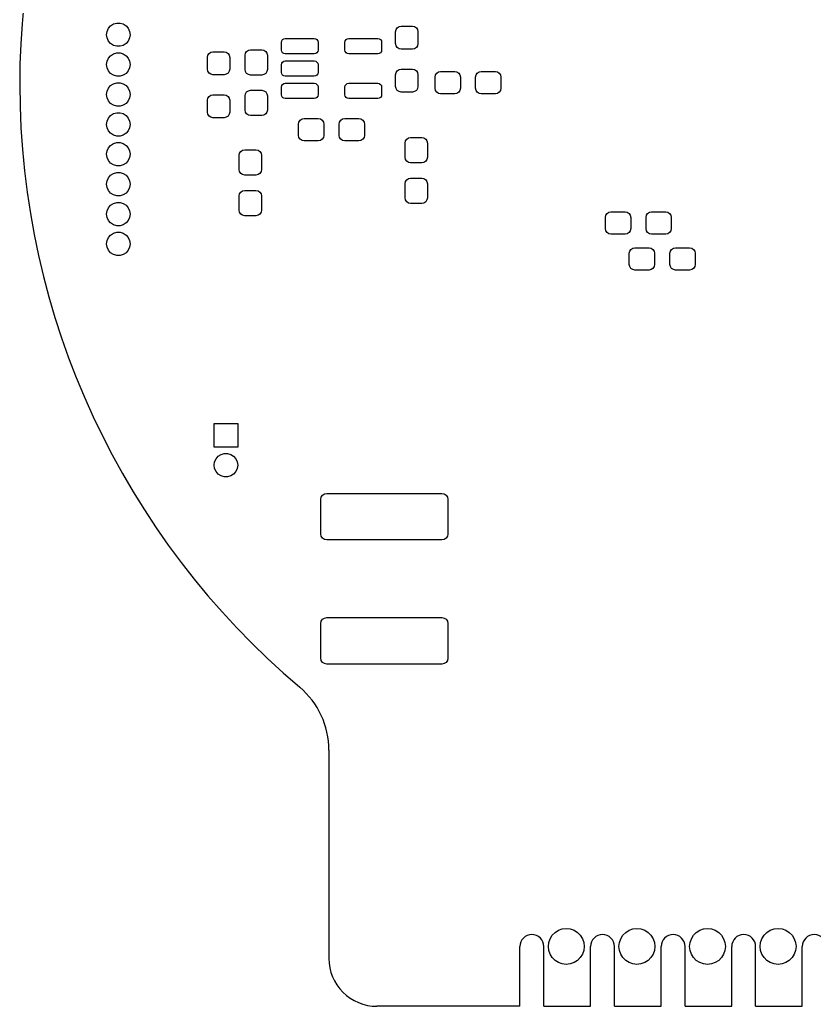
# Model space of a CAD drawing. Extents: x 116 to 183, y -110.2 to -37.6.
# Drawn here: x 115.95 to 149.72, y -110.24 to -68.33 of the extents above; entities that cross this region are included whole.
import ezdxf

# ---------------------------------------------------------------- set-up
doc = ezdxf.new("R2010")
doc.units = 0
doc.layers.add('BLACK', color=7, linetype='CONTINUOUS')

msp = doc.modelspace()

# ---------------------------------------------------------------- linework, layer by layer
at = {"layer": 'BLACK', "linetype": 'CONTINUOUS'}
for p, q in [((119.662254, -68.820134), (119.721373, -68.69068)), ((119.721373, -68.69068), (119.81457, -68.583125)), ((119.81457, -68.583125), (119.934292, -68.506184)), ((119.934292, -68.506184), (120.070843, -68.466089)), ((120.070843, -68.466089), (120.213157, -68.466089)), ((120.213157, -68.466089), (120.349708, -68.506184)), ((120.349708, -68.506184), (120.46943, -68.583125)), ((120.46943, -68.583125), (120.562627, -68.69068)), ((120.562627, -68.69068), (120.621746, -68.820134)), ((131.943079, -68.746613), (131.994562, -68.669562)), ((131.994562, -68.669562), (132.071613, -68.618079)), ((132.071613, -68.618079), (132.1625, -68.6)), ((132.1625, -68.6), (132.6375, -68.6)), ((132.6375, -68.6), (132.728387, -68.618079)), ((132.728387, -68.618079), (132.805438, -68.669562)), ((132.805438, -68.669562), (132.856921, -68.746613)), ((119.642, -68.961), (119.662254, -68.820134)), ((119.662254, -69.101866), (119.642, -68.961)), ((119.721373, -69.23132), (119.662254, -69.101866)), ((120.621746, -69.101866), (120.562627, -69.23132)), ((120.621746, -68.820134), (120.642, -68.961)), ((120.642, -68.961), (120.621746, -69.101866)), ((127.117595, -69.172595), (127.170314, -69.13737)), ((127.170314, -69.13737), (127.2325, -69.125)), ((127.2325, -69.125), (128.4675, -69.125)), ((128.4675, -69.125), (128.529686, -69.13737)), ((128.529686, -69.13737), (128.582405, -69.172595)), ((129.817595, -69.172595), (129.870314, -69.13737)), ((129.870314, -69.13737), (129.9325, -69.125)), ((129.9325, -69.125), (131.1675, -69.125)), ((131.1675, -69.125), (131.229686, -69.13737)), ((131.229686, -69.13737), (131.282405, -69.172595)), ((131.925, -68.8375), (131.943079, -68.746613)), ((131.925, -69.3375), (131.925, -68.8375)), ((132.856921, -68.746613), (132.875, -68.8375)), ((132.875, -68.8375), (132.875, -69.3375)), ((119.81457, -69.338875), (119.721373, -69.23132)), ((119.934292, -69.415816), (119.81457, -69.338875)), ((120.070843, -69.455911), (119.934292, -69.415816)), ((120.213157, -69.455911), (120.070843, -69.455911)), ((120.349708, -69.415816), (120.213157, -69.455911)), ((120.46943, -69.338875), (120.349708, -69.415816)), ((120.562627, -69.23132), (120.46943, -69.338875)), ((127.07, -69.2875), (127.08237, -69.225314)), ((127.07, -69.6125), (127.07, -69.2875)), ((127.08237, -69.225314), (127.117595, -69.172595)), ((128.582405, -69.172595), (128.61763, -69.225314)), ((128.61763, -69.225314), (128.63, -69.2875)), ((128.63, -69.2875), (128.63, -69.6125)), ((129.77, -69.2875), (129.78237, -69.225314)), ((129.77, -69.6125), (129.77, -69.2875)), ((129.78237, -69.225314), (129.817595, -69.172595)), ((131.282405, -69.172595), (131.31763, -69.225314)), ((131.31763, -69.225314), (131.33, -69.2875)), ((131.33, -69.2875), (131.33, -69.6125)), ((131.943079, -69.428387), (131.925, -69.3375)), ((131.994562, -69.505438), (131.943079, -69.428387)), ((132.071613, -69.556921), (131.994562, -69.505438)), ((132.1625, -69.575), (132.071613, -69.556921)), ((132.728387, -69.556921), (132.6375, -69.575)), ((132.805438, -69.505438), (132.728387, -69.556921)), ((132.856921, -69.428387), (132.805438, -69.505438)), ((132.875, -69.3375), (132.856921, -69.428387)), ((119.662254, -70.090134), (119.721373, -69.96068)), ((119.721373, -69.96068), (119.81457, -69.853125)), ((119.81457, -69.853125), (119.934292, -69.776184)), ((119.934292, -69.776184), (120.070843, -69.736089)), ((120.070843, -69.736089), (120.213157, -69.736089)), ((120.213157, -69.736089), (120.349708, -69.776184)), ((120.349708, -69.776184), (120.46943, -69.853125)), ((120.46943, -69.853125), (120.562627, -69.96068)), ((120.562627, -69.96068), (120.621746, -70.090134)), ((123.925, -69.925), (123.943079, -69.834113)), ((123.925, -70.425), (123.925, -69.925)), ((123.943079, -69.834113), (123.994562, -69.757062)), ((123.994562, -69.757062), (124.071613, -69.705579)), ((124.071613, -69.705579), (124.1625, -69.6875)), ((124.1625, -69.6875), (124.6375, -69.6875)), ((124.6375, -69.6875), (124.728387, -69.705579)), ((124.728387, -69.705579), (124.805438, -69.757062)), ((124.805438, -69.757062), (124.856921, -69.834113)), ((124.856921, -69.834113), (124.875, -69.925)), ((124.875, -69.925), (124.875, -70.425)), ((125.525, -69.8375), (125.543079, -69.746613)), ((125.525, -70.4375), (125.525, -69.8375)), ((125.543079, -69.746613), (125.594562, -69.669562)), ((125.594562, -69.669562), (125.671613, -69.618079)), ((125.671613, -69.618079), (125.7625, -69.6)), ((125.7625, -69.6), (126.2375, -69.6)), ((126.2375, -69.6), (126.328387, -69.618079)), ((126.328387, -69.618079), (126.405438, -69.669562)), ((126.405438, -69.669562), (126.456921, -69.746613)), ((126.456921, -69.746613), (126.475, -69.8375)), ((126.475, -69.8375), (126.475, -70.4375)), ((127.08237, -69.674686), (127.07, -69.6125)), ((127.117595, -69.727405), (127.08237, -69.674686)), ((127.170314, -69.76263), (127.117595, -69.727405)), ((127.2325, -69.775), (127.170314, -69.76263)), ((128.4675, -69.775), (127.2325, -69.775)), ((128.529686, -69.76263), (128.4675, -69.775)), ((128.582405, -69.727405), (128.529686, -69.76263)), ((128.61763, -69.674686), (128.582405, -69.727405)), ((128.63, -69.6125), (128.61763, -69.674686)), ((129.78237, -69.674686), (129.77, -69.6125)), ((129.817595, -69.727405), (129.78237, -69.674686)), ((129.870314, -69.76263), (129.817595, -69.727405)), ((129.9325, -69.775), (129.870314, -69.76263)), ((131.1675, -69.775), (129.9325, -69.775)), ((131.229686, -69.76263), (131.1675, -69.775)), ((131.282405, -69.727405), (131.229686, -69.76263)), ((131.31763, -69.674686), (131.282405, -69.727405)), ((131.33, -69.6125), (131.31763, -69.674686)), ((132.6375, -69.575), (132.1625, -69.575)), ((119.642, -70.231), (119.662254, -70.090134)), ((119.662254, -70.371866), (119.642, -70.231)), ((119.721373, -70.50132), (119.662254, -70.371866)), ((120.621746, -70.371866), (120.562627, -70.50132)), ((120.621746, -70.090134), (120.642, -70.231)), ((120.642, -70.231), (120.621746, -70.371866)), ((127.07, -70.2375), (127.08237, -70.175314)), ((127.07, -70.5625), (127.07, -70.2375)), ((127.08237, -70.175314), (127.117595, -70.122595)), ((127.117595, -70.122595), (127.170314, -70.08737)), ((127.170314, -70.08737), (127.2325, -70.075)), ((127.2325, -70.075), (128.4675, -70.075)), ((128.4675, -70.075), (128.529686, -70.08737)), ((128.529686, -70.08737), (128.582405, -70.122595)), ((128.582405, -70.122595), (128.61763, -70.175314)), ((128.61763, -70.175314), (128.63, -70.2375)), ((128.63, -70.2375), (128.63, -70.5625)), ((119.81457, -70.608875), (119.721373, -70.50132)), ((119.934292, -70.685816), (119.81457, -70.608875)), ((120.070843, -70.725911), (119.934292, -70.685816)), ((120.213157, -70.725911), (120.070843, -70.725911)), ((120.349708, -70.685816), (120.213157, -70.725911)), ((120.46943, -70.608875), (120.349708, -70.685816)), ((120.562627, -70.50132), (120.46943, -70.608875)), ((123.943079, -70.515887), (123.925, -70.425)), ((123.994562, -70.592938), (123.943079, -70.515887)), ((124.071613, -70.644421), (123.994562, -70.592938)), ((124.1625, -70.6625), (124.071613, -70.644421)), ((124.6375, -70.6625), (124.1625, -70.6625)), ((124.728387, -70.644421), (124.6375, -70.6625)), ((124.805438, -70.592938), (124.728387, -70.644421)), ((124.856921, -70.515887), (124.805438, -70.592938)), ((124.875, -70.425), (124.856921, -70.515887)), ((125.543079, -70.528387), (125.525, -70.4375)), ((125.594562, -70.605438), (125.543079, -70.528387)), ((125.671613, -70.656921), (125.594562, -70.605438)), ((125.7625, -70.675), (125.671613, -70.656921)), ((126.2375, -70.675), (125.7625, -70.675)), ((126.328387, -70.656921), (126.2375, -70.675)), ((126.405438, -70.605438), (126.328387, -70.656921)), ((126.456921, -70.528387), (126.405438, -70.605438)), ((126.475, -70.4375), (126.456921, -70.528387)), ((127.08237, -70.624686), (127.07, -70.5625)), ((127.117595, -70.677405), (127.08237, -70.624686)), ((127.170314, -70.71263), (127.117595, -70.677405)), ((127.2325, -70.725), (127.170314, -70.71263)), ((128.4675, -70.725), (127.2325, -70.725)), ((128.529686, -70.71263), (128.4675, -70.725)), ((128.582405, -70.677405), (128.529686, -70.71263)), ((128.61763, -70.624686), (128.582405, -70.677405)), ((128.63, -70.5625), (128.61763, -70.624686)), ((131.925, -70.6625), (131.943079, -70.571613)), ((131.925, -71.1625), (131.925, -70.6625)), ((131.943079, -70.571613), (131.994562, -70.494562)), ((131.994562, -70.494562), (132.071613, -70.443079)), ((132.071613, -70.443079), (132.1625, -70.425)), ((132.1625, -70.425), (132.6375, -70.425)), ((132.6375, -70.425), (132.728387, -70.443079)), ((132.728387, -70.443079), (132.805438, -70.494562)), ((132.805438, -70.494562), (132.856921, -70.571613)), ((132.856921, -70.571613), (132.875, -70.6625)), ((132.875, -70.6625), (132.875, -71.1625)), ((133.6, -70.7625), (133.618079, -70.671613)), ((133.6, -71.2375), (133.6, -70.7625)), ((133.618079, -70.671613), (133.669562, -70.594562)), ((133.669562, -70.594562), (133.746613, -70.543079)), ((133.746613, -70.543079), (133.8375, -70.525)), ((133.8375, -70.525), (134.4375, -70.525)), ((134.4375, -70.525), (134.528387, -70.543079)), ((134.528387, -70.543079), (134.605438, -70.594562)), ((134.605438, -70.594562), (134.656921, -70.671613)), ((134.656921, -70.671613), (134.675, -70.7625)), ((134.675, -70.7625), (134.675, -71.2375)), ((135.325, -70.7625), (135.343079, -70.671613)), ((135.325, -71.2375), (135.325, -70.7625)), ((135.343079, -70.671613), (135.394562, -70.594562)), ((135.394562, -70.594562), (135.471613, -70.543079)), ((135.471613, -70.543079), (135.5625, -70.525)), ((135.5625, -70.525), (136.1625, -70.525)), ((136.1625, -70.525), (136.253387, -70.543079)), ((136.253387, -70.543079), (136.330438, -70.594562)), ((136.330438, -70.594562), (136.381921, -70.671613)), ((136.381921, -70.671613), (136.4, -70.7625)), ((136.4, -70.7625), (136.4, -71.2375)), ((119.662254, -71.360134), (119.721373, -71.23068)), ((119.721373, -71.23068), (119.81457, -71.123125)), ((119.81457, -71.123125), (119.934292, -71.046184)), ((119.934292, -71.046184), (120.070843, -71.006089)), ((120.070843, -71.006089), (120.213157, -71.006089)), ((120.213157, -71.006089), (120.349708, -71.046184)), ((120.349708, -71.046184), (120.46943, -71.123125)), ((120.46943, -71.123125), (120.562627, -71.23068)), ((120.562627, -71.23068), (120.621746, -71.360134)), ((127.07, -71.1875), (127.08237, -71.125314)), ((127.07, -71.5125), (127.07, -71.1875)), ((127.08237, -71.125314), (127.117595, -71.072595)), ((127.117595, -71.072595), (127.170314, -71.03737)), ((127.170314, -71.03737), (127.2325, -71.025)), ((127.2325, -71.025), (128.4675, -71.025)), ((128.4675, -71.025), (128.529686, -71.03737)), ((128.529686, -71.03737), (128.582405, -71.072595)), ((128.582405, -71.072595), (128.61763, -71.125314)), ((128.61763, -71.125314), (128.63, -71.1875)), ((128.63, -71.1875), (128.63, -71.5125)), ((129.77, -71.1875), (129.78237, -71.125314)), ((129.77, -71.5125), (129.77, -71.1875)), ((129.78237, -71.125314), (129.817595, -71.072595)), ((129.817595, -71.072595), (129.870314, -71.03737)), ((129.870314, -71.03737), (129.9325, -71.025)), ((129.9325, -71.025), (131.1675, -71.025)), ((131.1675, -71.025), (131.229686, -71.03737)), ((131.229686, -71.03737), (131.282405, -71.072595)), ((131.282405, -71.072595), (131.31763, -71.125314)), ((131.31763, -71.125314), (131.33, -71.1875)), ((131.33, -71.1875), (131.33, -71.5125)), ((131.943079, -71.253387), (131.925, -71.1625)), ((132.875, -71.1625), (132.856921, -71.253387)), ((133.618079, -71.328387), (133.6, -71.2375)), ((134.675, -71.2375), (134.656921, -71.328387)), ((135.343079, -71.328387), (135.325, -71.2375)), ((136.4, -71.2375), (136.381921, -71.328387)), ((119.642, -71.501), (119.662254, -71.360134)), ((119.662254, -71.641866), (119.642, -71.501)), ((119.721373, -71.77132), (119.662254, -71.641866)), ((120.621746, -71.641866), (120.562627, -71.77132)), ((120.621746, -71.360134), (120.642, -71.501)), ((120.642, -71.501), (120.621746, -71.641866)), ((123.925, -71.75), (123.943079, -71.659113)), ((123.943079, -71.659113), (123.994562, -71.582062)), ((123.994562, -71.582062), (124.071613, -71.530579)), ((124.071613, -71.530579), (124.1625, -71.5125)), ((124.1625, -71.5125), (124.6375, -71.5125)), ((124.6375, -71.5125), (124.728387, -71.530579)), ((124.728387, -71.530579), (124.805438, -71.582062)), ((124.805438, -71.582062), (124.856921, -71.659113)), ((124.856921, -71.659113), (124.875, -71.75)), ((125.525, -71.5625), (125.543079, -71.471613)), ((125.525, -72.1625), (125.525, -71.5625)), ((125.543079, -71.471613), (125.594562, -71.394562)), ((125.594562, -71.394562), (125.671613, -71.343079)), ((125.671613, -71.343079), (125.7625, -71.325)), ((125.7625, -71.325), (126.2375, -71.325)), ((126.2375, -71.325), (126.328387, -71.343079)), ((126.328387, -71.343079), (126.405438, -71.394562)), ((126.405438, -71.394562), (126.456921, -71.471613)), ((126.456921, -71.471613), (126.475, -71.5625)), ((126.475, -71.5625), (126.475, -72.1625)), ((127.08237, -71.574686), (127.07, -71.5125)), ((127.117595, -71.627405), (127.08237, -71.574686)), ((127.170314, -71.66263), (127.117595, -71.627405)), ((127.2325, -71.675), (127.170314, -71.66263)), ((128.529686, -71.66263), (128.4675, -71.675)), ((128.582405, -71.627405), (128.529686, -71.66263)), ((128.61763, -71.574686), (128.582405, -71.627405)), ((128.63, -71.5125), (128.61763, -71.574686)), ((129.78237, -71.574686), (129.77, -71.5125)), ((129.817595, -71.627405), (129.78237, -71.574686)), ((129.870314, -71.66263), (129.817595, -71.627405)), ((129.9325, -71.675), (129.870314, -71.66263)), ((131.229686, -71.66263), (131.1675, -71.675)), ((131.282405, -71.627405), (131.229686, -71.66263)), ((131.31763, -71.574686), (131.282405, -71.627405)), ((131.33, -71.5125), (131.31763, -71.574686)), ((131.994562, -71.330438), (131.943079, -71.253387)), ((132.071613, -71.381921), (131.994562, -71.330438)), ((132.1625, -71.4), (132.071613, -71.381921)), ((132.6375, -71.4), (132.1625, -71.4)), ((132.728387, -71.381921), (132.6375, -71.4)), ((132.805438, -71.330438), (132.728387, -71.381921)), ((132.856921, -71.253387), (132.805438, -71.330438)), ((133.669562, -71.405438), (133.618079, -71.328387)), ((133.746613, -71.456921), (133.669562, -71.405438)), ((133.8375, -71.475), (133.746613, -71.456921)), ((134.4375, -71.475), (133.8375, -71.475)), ((134.528387, -71.456921), (134.4375, -71.475)), ((134.605438, -71.405438), (134.528387, -71.456921)), ((134.656921, -71.328387), (134.605438, -71.405438)), ((135.394562, -71.405438), (135.343079, -71.328387)), ((135.471613, -71.456921), (135.394562, -71.405438)), ((135.5625, -71.475), (135.471613, -71.456921)), ((136.1625, -71.475), (135.5625, -71.475)), ((136.253387, -71.456921), (136.1625, -71.475)), ((136.330438, -71.405438), (136.253387, -71.456921)), ((136.381921, -71.328387), (136.330438, -71.405438)), ((119.81457, -71.878875), (119.721373, -71.77132)), ((119.934292, -71.955816), (119.81457, -71.878875)), ((120.070843, -71.995911), (119.934292, -71.955816)), ((120.213157, -71.995911), (120.070843, -71.995911)), ((120.349708, -71.955816), (120.213157, -71.995911)), ((120.46943, -71.878875), (120.349708, -71.955816)), ((120.562627, -71.77132), (120.46943, -71.878875)), ((123.925, -72.25), (123.925, -71.75)), ((124.875, -71.75), (124.875, -72.25)), ((128.4675, -71.675), (127.2325, -71.675)), ((131.1675, -71.675), (129.9325, -71.675)), ((119.662254, -72.630134), (119.721373, -72.50068)), ((119.721373, -72.50068), (119.81457, -72.393125)), ((119.81457, -72.393125), (119.934292, -72.316184)), ((119.934292, -72.316184), (120.070843, -72.276089)), ((120.070843, -72.276089), (120.213157, -72.276089)), ((120.213157, -72.276089), (120.349708, -72.316184)), ((120.349708, -72.316184), (120.46943, -72.393125)), ((120.46943, -72.393125), (120.562627, -72.50068)), ((120.562627, -72.50068), (120.621746, -72.630134)), ((123.943079, -72.340887), (123.925, -72.25)), ((123.994562, -72.417938), (123.943079, -72.340887)), ((124.071613, -72.469421), (123.994562, -72.417938)), ((124.1625, -72.4875), (124.071613, -72.469421)), ((124.6375, -72.4875), (124.1625, -72.4875)), ((124.728387, -72.469421), (124.6375, -72.4875)), ((124.805438, -72.417938), (124.728387, -72.469421)), ((124.856921, -72.340887), (124.805438, -72.417938)), ((124.875, -72.25), (124.856921, -72.340887)), ((125.543079, -72.253387), (125.525, -72.1625)), ((125.594562, -72.330438), (125.543079, -72.253387)), ((125.671613, -72.381921), (125.594562, -72.330438)), ((125.7625, -72.4), (125.671613, -72.381921)), ((126.2375, -72.4), (125.7625, -72.4)), ((126.328387, -72.381921), (126.2375, -72.4)), ((126.405438, -72.330438), (126.328387, -72.381921)), ((126.456921, -72.253387), (126.405438, -72.330438)), ((126.475, -72.1625), (126.456921, -72.253387)), ((119.642, -72.771), (119.662254, -72.630134)), ((119.662254, -72.911866), (119.642, -72.771)), ((119.721373, -73.04132), (119.662254, -72.911866)), ((120.621746, -72.911866), (120.562627, -73.04132)), ((120.621746, -72.630134), (120.642, -72.771)), ((120.642, -72.771), (120.621746, -72.911866)), ((127.8, -72.7625), (127.818079, -72.671613)), ((127.8, -73.2375), (127.8, -72.7625)), ((127.818079, -72.671613), (127.869562, -72.594562)), ((127.869562, -72.594562), (127.946613, -72.543079)), ((127.946613, -72.543079), (128.0375, -72.525)), ((128.0375, -72.525), (128.6375, -72.525)), ((128.6375, -72.525), (128.728387, -72.543079)), ((128.728387, -72.543079), (128.805438, -72.594562)), ((128.805438, -72.594562), (128.856921, -72.671613)), ((128.856921, -72.671613), (128.875, -72.7625)), ((128.875, -72.7625), (128.875, -73.2375)), ((129.525, -72.7625), (129.543079, -72.671613)), ((129.525, -73.2375), (129.525, -72.7625)), ((129.543079, -72.671613), (129.594562, -72.594562)), ((129.594562, -72.594562), (129.671613, -72.543079)), ((129.671613, -72.543079), (129.7625, -72.525)), ((129.7625, -72.525), (130.3625, -72.525)), ((130.3625, -72.525), (130.453387, -72.543079)), ((130.453387, -72.543079), (130.530438, -72.594562)), ((130.530438, -72.594562), (130.581921, -72.671613)), ((130.581921, -72.671613), (130.6, -72.7625)), ((130.6, -72.7625), (130.6, -73.2375)), ((119.81457, -73.148875), (119.721373, -73.04132)), ((119.934292, -73.225816), (119.81457, -73.148875)), ((120.070843, -73.265911), (119.934292, -73.225816)), ((120.213157, -73.265911), (120.070843, -73.265911)), ((120.349708, -73.225816), (120.213157, -73.265911)), ((120.46943, -73.148875), (120.349708, -73.225816)), ((120.562627, -73.04132), (120.46943, -73.148875)), ((127.818079, -73.328387), (127.8, -73.2375)), ((127.869562, -73.405438), (127.818079, -73.328387)), ((128.856921, -73.328387), (128.805438, -73.405438)), ((128.875, -73.2375), (128.856921, -73.328387)), ((129.543079, -73.328387), (129.525, -73.2375)), ((129.594562, -73.405438), (129.543079, -73.328387)), ((130.581921, -73.328387), (130.530438, -73.405438)), ((130.6, -73.2375), (130.581921, -73.328387)), ((132.471613, -73.348079), (132.5625, -73.33)), ((132.5625, -73.33), (133.0375, -73.33)), ((133.0375, -73.33), (133.128387, -73.348079)), ((119.721373, -73.77068), (119.81457, -73.663125)), ((119.81457, -73.663125), (119.934292, -73.586184)), ((119.934292, -73.586184), (120.070843, -73.546089)), ((120.070843, -73.546089), (120.213157, -73.546089)), ((120.213157, -73.546089), (120.349708, -73.586184)), ((120.349708, -73.586184), (120.46943, -73.663125)), ((120.46943, -73.663125), (120.562627, -73.77068)), ((127.946613, -73.456921), (127.869562, -73.405438)), ((128.0375, -73.475), (127.946613, -73.456921)), ((128.6375, -73.475), (128.0375, -73.475)), ((128.728387, -73.456921), (128.6375, -73.475)), ((128.805438, -73.405438), (128.728387, -73.456921)), ((129.671613, -73.456921), (129.594562, -73.405438)), ((129.7625, -73.475), (129.671613, -73.456921)), ((130.3625, -73.475), (129.7625, -73.475)), ((130.453387, -73.456921), (130.3625, -73.475)), ((130.530438, -73.405438), (130.453387, -73.456921)), ((132.325, -73.5675), (132.343079, -73.476613)), ((132.325, -74.1675), (132.325, -73.5675)), ((132.343079, -73.476613), (132.394562, -73.399562)), ((132.394562, -73.399562), (132.471613, -73.348079)), ((133.128387, -73.348079), (133.205438, -73.399562)), ((133.205438, -73.399562), (133.256921, -73.476613)), ((133.256921, -73.476613), (133.275, -73.5675)), ((133.275, -73.5675), (133.275, -74.1675)), ((119.642, -74.041), (119.662254, -73.900134)), ((119.662254, -74.181866), (119.642, -74.041)), ((119.662254, -73.900134), (119.721373, -73.77068)), ((120.562627, -73.77068), (120.621746, -73.900134)), ((120.621746, -73.900134), (120.642, -74.041)), ((120.642, -74.041), (120.621746, -74.181866)), ((125.275, -74.0875), (125.293079, -73.996613)), ((125.275, -74.6875), (125.275, -74.0875)), ((125.293079, -73.996613), (125.344562, -73.919562)), ((125.344562, -73.919562), (125.421613, -73.868079)), ((125.421613, -73.868079), (125.5125, -73.85)), ((125.5125, -73.85), (125.9875, -73.85)), ((125.9875, -73.85), (126.078387, -73.868079)), ((126.078387, -73.868079), (126.155438, -73.919562)), ((126.155438, -73.919562), (126.206921, -73.996613)), ((126.206921, -73.996613), (126.225, -74.0875)), ((126.225, -74.0875), (126.225, -74.6875)), ((132.343079, -74.258387), (132.325, -74.1675)), ((133.275, -74.1675), (133.256921, -74.258387)), ((119.721373, -74.31132), (119.662254, -74.181866)), ((119.81457, -74.418875), (119.721373, -74.31132)), ((119.934292, -74.495816), (119.81457, -74.418875)), ((120.070843, -74.535911), (119.934292, -74.495816)), ((120.213157, -74.535911), (120.070843, -74.535911)), ((120.349708, -74.495816), (120.213157, -74.535911)), ((120.46943, -74.418875), (120.349708, -74.495816)), ((120.562627, -74.31132), (120.46943, -74.418875)), ((120.621746, -74.181866), (120.562627, -74.31132)), ((132.394562, -74.335438), (132.343079, -74.258387)), ((132.471613, -74.386921), (132.394562, -74.335438)), ((132.5625, -74.405), (132.471613, -74.386921)), ((133.0375, -74.405), (132.5625, -74.405)), ((133.128387, -74.386921), (133.0375, -74.405)), ((133.205438, -74.335438), (133.128387, -74.386921)), ((133.256921, -74.258387), (133.205438, -74.335438)), ((119.721373, -75.04068), (119.81457, -74.933125)), ((119.81457, -74.933125), (119.934292, -74.856184)), ((119.934292, -74.856184), (120.070843, -74.816089)), ((120.070843, -74.816089), (120.213157, -74.816089)), ((120.213157, -74.816089), (120.349708, -74.856184)), ((120.349708, -74.856184), (120.46943, -74.933125)), ((120.46943, -74.933125), (120.562627, -75.04068)), ((125.293079, -74.778387), (125.275, -74.6875)), ((125.344562, -74.855438), (125.293079, -74.778387)), ((125.421613, -74.906921), (125.344562, -74.855438)), ((125.5125, -74.925), (125.421613, -74.906921)), ((125.9875, -74.925), (125.5125, -74.925)), ((126.078387, -74.906921), (125.9875, -74.925)), ((126.155438, -74.855438), (126.078387, -74.906921)), ((126.206921, -74.778387), (126.155438, -74.855438)), ((126.225, -74.6875), (126.206921, -74.778387)), ((119.642, -75.311), (119.662254, -75.170134)), ((119.662254, -75.451866), (119.642, -75.311)), ((119.662254, -75.170134), (119.721373, -75.04068)), ((120.562627, -75.04068), (120.621746, -75.170134)), ((120.621746, -75.170134), (120.642, -75.311)), ((120.642, -75.311), (120.621746, -75.451866)), ((132.325, -75.2925), (132.343079, -75.201613)), ((132.325, -75.8925), (132.325, -75.2925)), ((132.343079, -75.201613), (132.394562, -75.124562)), ((132.394562, -75.124562), (132.471613, -75.073079)), ((132.471613, -75.073079), (132.5625, -75.055)), ((132.5625, -75.055), (133.0375, -75.055)), ((133.0375, -75.055), (133.128387, -75.073079)), ((133.128387, -75.073079), (133.205438, -75.124562)), ((133.205438, -75.124562), (133.256921, -75.201613)), ((133.256921, -75.201613), (133.275, -75.2925)), ((133.275, -75.2925), (133.275, -75.8925)), ((119.721373, -75.58132), (119.662254, -75.451866)), ((119.81457, -75.688875), (119.721373, -75.58132)), ((119.934292, -75.765816), (119.81457, -75.688875)), ((120.070843, -75.805911), (119.934292, -75.765816)), ((120.213157, -75.805911), (120.070843, -75.805911)), ((120.349708, -75.765816), (120.213157, -75.805911)), ((120.46943, -75.688875), (120.349708, -75.765816)), ((120.562627, -75.58132), (120.46943, -75.688875)), ((120.621746, -75.451866), (120.562627, -75.58132)), ((125.275, -75.8125), (125.293079, -75.721613)), ((125.275, -76.4125), (125.275, -75.8125)), ((125.293079, -75.721613), (125.344562, -75.644562)), ((125.344562, -75.644562), (125.421613, -75.593079)), ((125.421613, -75.593079), (125.5125, -75.575)), ((125.5125, -75.575), (125.9875, -75.575)), ((125.9875, -75.575), (126.078387, -75.593079)), ((126.078387, -75.593079), (126.155438, -75.644562)), ((126.155438, -75.644562), (126.206921, -75.721613)), ((126.206921, -75.721613), (126.225, -75.8125)), ((126.225, -75.8125), (126.225, -76.4125)), ((119.721373, -76.31068), (119.81457, -76.203125)), ((119.81457, -76.203125), (119.934292, -76.126184)), ((119.934292, -76.126184), (120.070843, -76.086089)), ((120.070843, -76.086089), (120.213157, -76.086089)), ((120.213157, -76.086089), (120.349708, -76.126184)), ((120.349708, -76.126184), (120.46943, -76.203125)), ((120.46943, -76.203125), (120.562627, -76.31068)), ((132.343079, -75.983387), (132.325, -75.8925)), ((132.394562, -76.060438), (132.343079, -75.983387)), ((132.471613, -76.111921), (132.394562, -76.060438)), ((132.5625, -76.13), (132.471613, -76.111921)), ((133.0375, -76.13), (132.5625, -76.13)), ((133.128387, -76.111921), (133.0375, -76.13)), ((133.205438, -76.060438), (133.128387, -76.111921)), ((133.256921, -75.983387), (133.205438, -76.060438)), ((133.275, -75.8925), (133.256921, -75.983387)), ((119.642, -76.581), (119.662254, -76.440134)), ((119.662254, -76.721866), (119.642, -76.581)), ((119.662254, -76.440134), (119.721373, -76.31068)), ((120.562627, -76.31068), (120.621746, -76.440134)), ((120.621746, -76.440134), (120.642, -76.581)), ((120.642, -76.581), (120.621746, -76.721866)), ((125.293079, -76.503387), (125.275, -76.4125)), ((125.344562, -76.580438), (125.293079, -76.503387)), ((125.421613, -76.631921), (125.344562, -76.580438)), ((125.5125, -76.65), (125.421613, -76.631921)), ((125.9875, -76.65), (125.5125, -76.65)), ((126.078387, -76.631921), (125.9875, -76.65)), ((126.155438, -76.580438), (126.078387, -76.631921)), ((126.206921, -76.503387), (126.155438, -76.580438)), ((126.225, -76.4125), (126.206921, -76.503387)), ((140.84, -76.7245), (140.858079, -76.633613)), ((140.858079, -76.633613), (140.909562, -76.556562)), ((140.909562, -76.556562), (140.986613, -76.505079)), ((140.986613, -76.505079), (141.0775, -76.487)), ((141.0775, -76.487), (141.6775, -76.487)), ((141.6775, -76.487), (141.768387, -76.505079)), ((141.768387, -76.505079), (141.845438, -76.556562)), ((141.845438, -76.556562), (141.896921, -76.633613)), ((141.896921, -76.633613), (141.915, -76.7245)), ((142.565, -76.7245), (142.583079, -76.633613)), ((142.583079, -76.633613), (142.634562, -76.556562)), ((142.634562, -76.556562), (142.711613, -76.505079)), ((142.711613, -76.505079), (142.8025, -76.487)), ((142.8025, -76.487), (143.4025, -76.487)), ((143.4025, -76.487), (143.493387, -76.505079)), ((143.493387, -76.505079), (143.570438, -76.556562)), ((143.570438, -76.556562), (143.621921, -76.633613)), ((143.621921, -76.633613), (143.64, -76.7245)), ((119.721373, -76.85132), (119.662254, -76.721866)), ((119.81457, -76.958875), (119.721373, -76.85132)), ((119.934292, -77.035816), (119.81457, -76.958875)), ((120.070843, -77.075911), (119.934292, -77.035816)), ((120.213157, -77.075911), (120.070843, -77.075911)), ((120.349708, -77.035816), (120.213157, -77.075911)), ((120.46943, -76.958875), (120.349708, -77.035816)), ((120.562627, -76.85132), (120.46943, -76.958875)), ((120.621746, -76.721866), (120.562627, -76.85132)), ((140.84, -77.1995), (140.84, -76.7245)), ((141.915, -76.7245), (141.915, -77.1995)), ((142.565, -77.1995), (142.565, -76.7245)), ((143.64, -76.7245), (143.64, -77.1995)), ((119.721373, -77.58068), (119.81457, -77.473125)), ((119.81457, -77.473125), (119.934292, -77.396184)), ((119.934292, -77.396184), (120.070843, -77.356089)), ((120.070843, -77.356089), (120.213157, -77.356089)), ((120.213157, -77.356089), (120.349708, -77.396184)), ((120.349708, -77.396184), (120.46943, -77.473125)), ((120.46943, -77.473125), (120.562627, -77.58068)), ((140.858079, -77.290387), (140.84, -77.1995)), ((140.909562, -77.367438), (140.858079, -77.290387)), ((140.986613, -77.418921), (140.909562, -77.367438)), ((141.0775, -77.437), (140.986613, -77.418921)), ((141.6775, -77.437), (141.0775, -77.437)), ((141.768387, -77.418921), (141.6775, -77.437)), ((141.845438, -77.367438), (141.768387, -77.418921)), ((141.896921, -77.290387), (141.845438, -77.367438)), ((141.915, -77.1995), (141.896921, -77.290387)), ((142.583079, -77.290387), (142.565, -77.1995)), ((142.634562, -77.367438), (142.583079, -77.290387)), ((142.711613, -77.418921), (142.634562, -77.367438)), ((142.8025, -77.437), (142.711613, -77.418921)), ((143.4025, -77.437), (142.8025, -77.437)), ((143.493387, -77.418921), (143.4025, -77.437)), ((143.570438, -77.367438), (143.493387, -77.418921)), ((143.621921, -77.290387), (143.570438, -77.367438)), ((143.64, -77.1995), (143.621921, -77.290387)), ((119.642, -77.851), (119.662254, -77.710134)), ((119.662254, -77.991866), (119.642, -77.851)), ((119.662254, -77.710134), (119.721373, -77.58068)), ((120.562627, -77.58068), (120.621746, -77.710134)), ((120.621746, -77.710134), (120.642, -77.851)), ((120.642, -77.851), (120.621746, -77.991866)), ((119.721373, -78.12132), (119.662254, -77.991866)), ((119.81457, -78.228875), (119.721373, -78.12132)), ((119.934292, -78.305816), (119.81457, -78.228875)), ((120.070843, -78.345911), (119.934292, -78.305816)), ((120.213157, -78.345911), (120.070843, -78.345911)), ((120.349708, -78.305816), (120.213157, -78.345911)), ((120.46943, -78.228875), (120.349708, -78.305816)), ((120.562627, -78.12132), (120.46943, -78.228875)), ((120.621746, -77.991866), (120.562627, -78.12132)), ((141.856, -78.2485), (141.874079, -78.157613)), ((141.856, -78.7235), (141.856, -78.2485)), ((141.874079, -78.157613), (141.925562, -78.080562)), ((141.925562, -78.080562), (142.002613, -78.029079)), ((142.002613, -78.029079), (142.0935, -78.011)), ((142.0935, -78.011), (142.6935, -78.011)), ((142.6935, -78.011), (142.784387, -78.029079)), ((142.784387, -78.029079), (142.861438, -78.080562)), ((142.861438, -78.080562), (142.912921, -78.157613)), ((142.912921, -78.157613), (142.931, -78.2485)), ((142.931, -78.2485), (142.931, -78.7235)), ((143.581, -78.2485), (143.599079, -78.157613)), ((143.581, -78.7235), (143.581, -78.2485)), ((143.599079, -78.157613), (143.650562, -78.080562)), ((143.650562, -78.080562), (143.727613, -78.029079)), ((143.727613, -78.029079), (143.8185, -78.011)), ((143.8185, -78.011), (144.4185, -78.011)), ((144.4185, -78.011), (144.509387, -78.029079)), ((144.509387, -78.029079), (144.586438, -78.080562)), ((144.586438, -78.080562), (144.637921, -78.157613)), ((144.637921, -78.157613), (144.656, -78.2485)), ((144.656, -78.2485), (144.656, -78.7235)), ((141.874079, -78.814387), (141.856, -78.7235)), ((142.931, -78.7235), (142.912921, -78.814387)), ((143.599079, -78.814387), (143.581, -78.7235)), ((144.656, -78.7235), (144.637921, -78.814387)), ((141.925562, -78.891438), (141.874079, -78.814387)), ((142.002613, -78.942921), (141.925562, -78.891438)), ((142.0935, -78.961), (142.002613, -78.942921)), ((142.6935, -78.961), (142.0935, -78.961)), ((142.784387, -78.942921), (142.6935, -78.961)), ((142.861438, -78.891438), (142.784387, -78.942921)), ((142.912921, -78.814387), (142.861438, -78.891438)), ((143.650562, -78.891438), (143.599079, -78.814387)), ((143.727613, -78.942921), (143.650562, -78.891438)), ((143.8185, -78.961), (143.727613, -78.942921)), ((144.4185, -78.961), (143.8185, -78.961)), ((144.509387, -78.942921), (144.4185, -78.961)), ((144.586438, -78.891438), (144.509387, -78.942921)), ((144.637921, -78.814387), (144.586438, -78.891438)), ((124.214, -86.479), (124.214, -85.479)), ((124.214, -85.479), (125.214, -85.479)), ((125.214, -85.479), (125.214, -86.479)), ((125.214, -86.479), (124.214, -86.479)), ((124.214, -87.249), (124.234254, -87.108134)), ((124.234254, -87.108134), (124.293373, -86.97868)), ((124.293373, -86.97868), (124.38657, -86.871125)), ((124.38657, -86.871125), (124.506292, -86.794184)), ((124.506292, -86.794184), (124.642843, -86.754089)), ((124.642843, -86.754089), (124.785157, -86.754089)), ((124.785157, -86.754089), (124.921708, -86.794184)), ((124.921708, -86.794184), (125.04143, -86.871125)), ((125.04143, -86.871125), (125.134627, -86.97868)), ((125.134627, -86.97868), (125.193746, -87.108134)), ((125.193746, -87.108134), (125.214, -87.249)), ((124.234254, -87.389866), (124.214, -87.249)), ((124.293373, -87.51932), (124.234254, -87.389866)), ((124.38657, -87.626875), (124.293373, -87.51932)), ((125.134627, -87.51932), (125.04143, -87.626875)), ((125.193746, -87.389866), (125.134627, -87.51932)), ((125.214, -87.249), (125.193746, -87.389866)), ((124.506292, -87.703816), (124.38657, -87.626875)), ((124.642843, -87.743911), (124.506292, -87.703816)), ((124.785157, -87.743911), (124.642843, -87.743911)), ((124.921708, -87.703816), (124.785157, -87.743911)), ((125.04143, -87.626875), (124.921708, -87.703816)), ((128.745, -88.699999), (128.76403, -88.604329)), ((128.745001, -90.175), (128.745, -88.699999)), ((128.76403, -88.604329), (128.818223, -88.523223)), ((128.818223, -88.523223), (128.899329, -88.46903)), ((128.899329, -88.46903), (128.995, -88.450001)), ((128.995, -88.450001), (133.895001, -88.45)), ((133.895001, -88.45), (133.990671, -88.46903)), ((133.990671, -88.46903), (134.071777, -88.523223)), ((134.071777, -88.523223), (134.12597, -88.604329)), ((134.12597, -88.604329), (134.144999, -88.7)), ((134.144999, -88.7), (134.145, -90.175001)), ((128.76403, -90.270671), (128.745001, -90.175)), ((128.818223, -90.351777), (128.76403, -90.270671)), ((128.899329, -90.40597), (128.818223, -90.351777)), ((128.994999, -90.425), (128.899329, -90.40597)), ((133.895, -90.424999), (128.994999, -90.425)), ((133.990671, -90.40597), (133.895, -90.424999)), ((134.071777, -90.351777), (133.990671, -90.40597)), ((134.12597, -90.270671), (134.071777, -90.351777)), ((134.145, -90.175001), (134.12597, -90.270671)), ((128.76403, -93.879329), (128.818223, -93.798223)), ((128.818223, -93.798223), (128.899329, -93.74403)), ((128.899329, -93.74403), (128.995, -93.725001)), ((128.995, -93.725001), (133.895001, -93.725)), ((133.895001, -93.725), (133.990671, -93.74403)), ((133.990671, -93.74403), (134.071777, -93.798223)), ((134.071777, -93.798223), (134.12597, -93.879329)), ((128.745, -93.974999), (128.76403, -93.879329)), ((128.745001, -95.45), (128.745, -93.974999)), ((134.12597, -93.879329), (134.144999, -93.975)), ((134.144999, -93.975), (134.145, -95.450001)), ((128.76403, -95.545671), (128.745001, -95.45)), ((128.818223, -95.626777), (128.76403, -95.545671)), ((134.12597, -95.545671), (134.071777, -95.626777)), ((134.145, -95.450001), (134.12597, -95.545671)), ((128.899329, -95.68097), (128.818223, -95.626777)), ((128.994999, -95.7), (128.899329, -95.68097)), ((133.895, -95.699999), (128.994999, -95.7)), ((133.990671, -95.68097), (133.895, -95.699999)), ((134.071777, -95.626777), (133.990671, -95.68097)), ((129.089859, -99.356597), (129.089859, -108.204)), ((138.491462, -107.365381), (138.582244, -107.220901)), ((138.582244, -107.220901), (138.702901, -107.100244)), ((138.702901, -107.100244), (138.847381, -107.009462)), ((138.847381, -107.009462), (139.008439, -106.953105)), ((139.008439, -106.953105), (139.178, -106.934)), ((139.178, -106.934), (139.347561, -106.953105)), ((139.347561, -106.953105), (139.508619, -107.009462)), ((139.508619, -107.009462), (139.653099, -107.100244)), ((139.653099, -107.100244), (139.773756, -107.220901)), ((139.773756, -107.220901), (139.864538, -107.365381)), ((141.491462, -107.365381), (141.582244, -107.220901)), ((141.582244, -107.220901), (141.702901, -107.100244)), ((141.702901, -107.100244), (141.847381, -107.009462)), ((141.847381, -107.009462), (142.008439, -106.953105)), ((142.008439, -106.953105), (142.178, -106.934)), ((142.178, -106.934), (142.347561, -106.953105)), ((142.347561, -106.953105), (142.508619, -107.009462)), ((142.508619, -107.009462), (142.653099, -107.100244)), ((142.653099, -107.100244), (142.773756, -107.220901)), ((142.773756, -107.220901), (142.864538, -107.365381)), ((144.491462, -107.365381), (144.582244, -107.220901)), ((144.582244, -107.220901), (144.702901, -107.100244)), ((144.702901, -107.100244), (144.847381, -107.009462)), ((144.847381, -107.009462), (145.008439, -106.953105)), ((145.008439, -106.953105), (145.178, -106.934)), ((145.178, -106.934), (145.347561, -106.953105)), ((145.347561, -106.953105), (145.508619, -107.009462)), ((145.508619, -107.009462), (145.653099, -107.100244)), ((145.653099, -107.100244), (145.773756, -107.220901)), ((145.773756, -107.220901), (145.864538, -107.365381)), ((147.491462, -107.365381), (147.582244, -107.220901)), ((147.582244, -107.220901), (147.702901, -107.100244)), ((147.702901, -107.100244), (147.847381, -107.009462)), ((147.847381, -107.009462), (148.008439, -106.953105)), ((148.008439, -106.953105), (148.178, -106.934)), ((148.178, -106.934), (148.347561, -106.953105)), ((148.347561, -106.953105), (148.508619, -107.009462)), ((148.508619, -107.009462), (148.653099, -107.100244)), ((148.653099, -107.100244), (148.773756, -107.220901)), ((148.773756, -107.220901), (148.864538, -107.365381)), ((137.208, -110.236002), (137.208, -107.696)), ((138.224, -110.236002), (138.224, -107.696)), ((138.416, -107.696), (138.435105, -107.526439)), ((138.435105, -107.865561), (138.416, -107.696)), ((138.435105, -107.526439), (138.491462, -107.365381)), ((139.864538, -107.365381), (139.920895, -107.526439)), ((139.920895, -107.526439), (139.94, -107.696)), ((139.94, -107.696), (139.920895, -107.865561)), ((140.208, -110.236002), (140.208, -107.696)), ((141.224, -110.236002), (141.224, -107.696)), ((141.416, -107.696), (141.435105, -107.526439)), ((141.435105, -107.865561), (141.416, -107.696)), ((141.435105, -107.526439), (141.491462, -107.365381)), ((142.864538, -107.365381), (142.920895, -107.526439)), ((142.920895, -107.526439), (142.94, -107.696)), ((142.94, -107.696), (142.920895, -107.865561)), ((143.208, -110.236002), (143.208, -107.696)), ((144.224, -110.236002), (144.224, -107.696)), ((144.416, -107.696), (144.435105, -107.526439)), ((144.435105, -107.865561), (144.416, -107.696)), ((144.435105, -107.526439), (144.491462, -107.365381)), ((145.864538, -107.365381), (145.920895, -107.526439)), ((145.920895, -107.526439), (145.94, -107.696)), ((145.94, -107.696), (145.920895, -107.865561)), ((146.208, -110.236002), (146.208, -107.696)), ((147.224, -110.236002), (147.224, -107.696)), ((147.416, -107.696), (147.435105, -107.526439)), ((147.435105, -107.865561), (147.416, -107.696)), ((147.435105, -107.526439), (147.491462, -107.365381)), ((148.864538, -107.365381), (148.920895, -107.526439)), ((148.920895, -107.526439), (148.94, -107.696)), ((148.94, -107.696), (148.920895, -107.865561)), ((149.208, -110.236002), (149.208, -107.696)), ((138.491462, -108.026619), (138.435105, -107.865561)), ((138.582244, -108.171099), (138.491462, -108.026619)), ((139.864538, -108.026619), (139.773756, -108.171099)), ((139.920895, -107.865561), (139.864538, -108.026619)), ((141.491462, -108.026619), (141.435105, -107.865561)), ((141.582244, -108.171099), (141.491462, -108.026619)), ((142.864538, -108.026619), (142.773756, -108.171099)), ((142.920895, -107.865561), (142.864538, -108.026619)), ((144.491462, -108.026619), (144.435105, -107.865561)), ((144.582244, -108.171099), (144.491462, -108.026619)), ((145.864538, -108.026619), (145.773756, -108.171099)), ((145.920895, -107.865561), (145.864538, -108.026619)), ((147.491462, -108.026619), (147.435105, -107.865561)), ((147.582244, -108.171099), (147.491462, -108.026619)), ((148.864538, -108.026619), (148.773756, -108.171099)), ((148.920895, -107.865561), (148.864538, -108.026619)), ((138.702901, -108.291756), (138.582244, -108.171099)), ((138.847381, -108.382538), (138.702901, -108.291756)), ((139.008439, -108.438895), (138.847381, -108.382538)), ((139.178, -108.458), (139.008439, -108.438895)), ((139.347561, -108.438895), (139.178, -108.458)), ((139.508619, -108.382538), (139.347561, -108.438895)), ((139.653099, -108.291756), (139.508619, -108.382538)), ((139.773756, -108.171099), (139.653099, -108.291756)), ((141.702901, -108.291756), (141.582244, -108.171099)), ((141.847381, -108.382538), (141.702901, -108.291756)), ((142.008439, -108.438895), (141.847381, -108.382538)), ((142.178, -108.458), (142.008439, -108.438895)), ((142.347561, -108.438895), (142.178, -108.458)), ((142.508619, -108.382538), (142.347561, -108.438895)), ((142.653099, -108.291756), (142.508619, -108.382538)), ((142.773756, -108.171099), (142.653099, -108.291756)), ((144.702901, -108.291756), (144.582244, -108.171099)), ((144.847381, -108.382538), (144.702901, -108.291756)), ((145.008439, -108.438895), (144.847381, -108.382538)), ((145.178, -108.458), (145.008439, -108.438895)), ((145.347561, -108.438895), (145.178, -108.458)), ((145.508619, -108.382538), (145.347561, -108.438895)), ((145.653099, -108.291756), (145.508619, -108.382538)), ((145.773756, -108.171099), (145.653099, -108.291756)), ((147.702901, -108.291756), (147.582244, -108.171099)), ((147.847381, -108.382538), (147.702901, -108.291756)), ((148.008439, -108.438895), (147.847381, -108.382538)), ((148.178, -108.458), (148.008439, -108.438895)), ((148.347561, -108.438895), (148.178, -108.458)), ((148.508619, -108.382538), (148.347561, -108.438895)), ((148.653099, -108.291756), (148.508619, -108.382538)), ((148.773756, -108.171099), (148.653099, -108.291756)), ((137.208, -110.236002), (131.121859, -110.236002)), ((138.224, -110.236002), (140.208, -110.236002)), ((141.224, -110.236002), (143.208, -110.236002)), ((144.224, -110.236002), (146.208, -110.236002)), ((147.224, -110.236002), (149.208, -110.236002))]:
    msp.add_line(p, q, dxfattribs=at)
at = {"layer": 'BLACK'}
for centre, radius, start, end in [((149.450502, -71.074296), 33.5, 0, 180), ((149.4505, -71.0743), 33.499996, -180.0000068, -130.1553645), ((125.5847, -99.3551), 3.505141, -0.0244701, 49.7895192), ((137.716, -107.696), 0.508, 0, 180), ((140.716, -107.696), 0.508, 0, 180), ((143.716, -107.696), 0.508, 0, 180), ((146.716, -107.696), 0.508, 0, 180), ((149.716, -107.696), 0.508, 0, 180), ((131.1218, -108.2041), 2.031902, -180.0028198, -89.9983363)]:
    msp.add_arc(centre, radius, start, end, dxfattribs=at)

doc.saveas('drawing.dxf')
